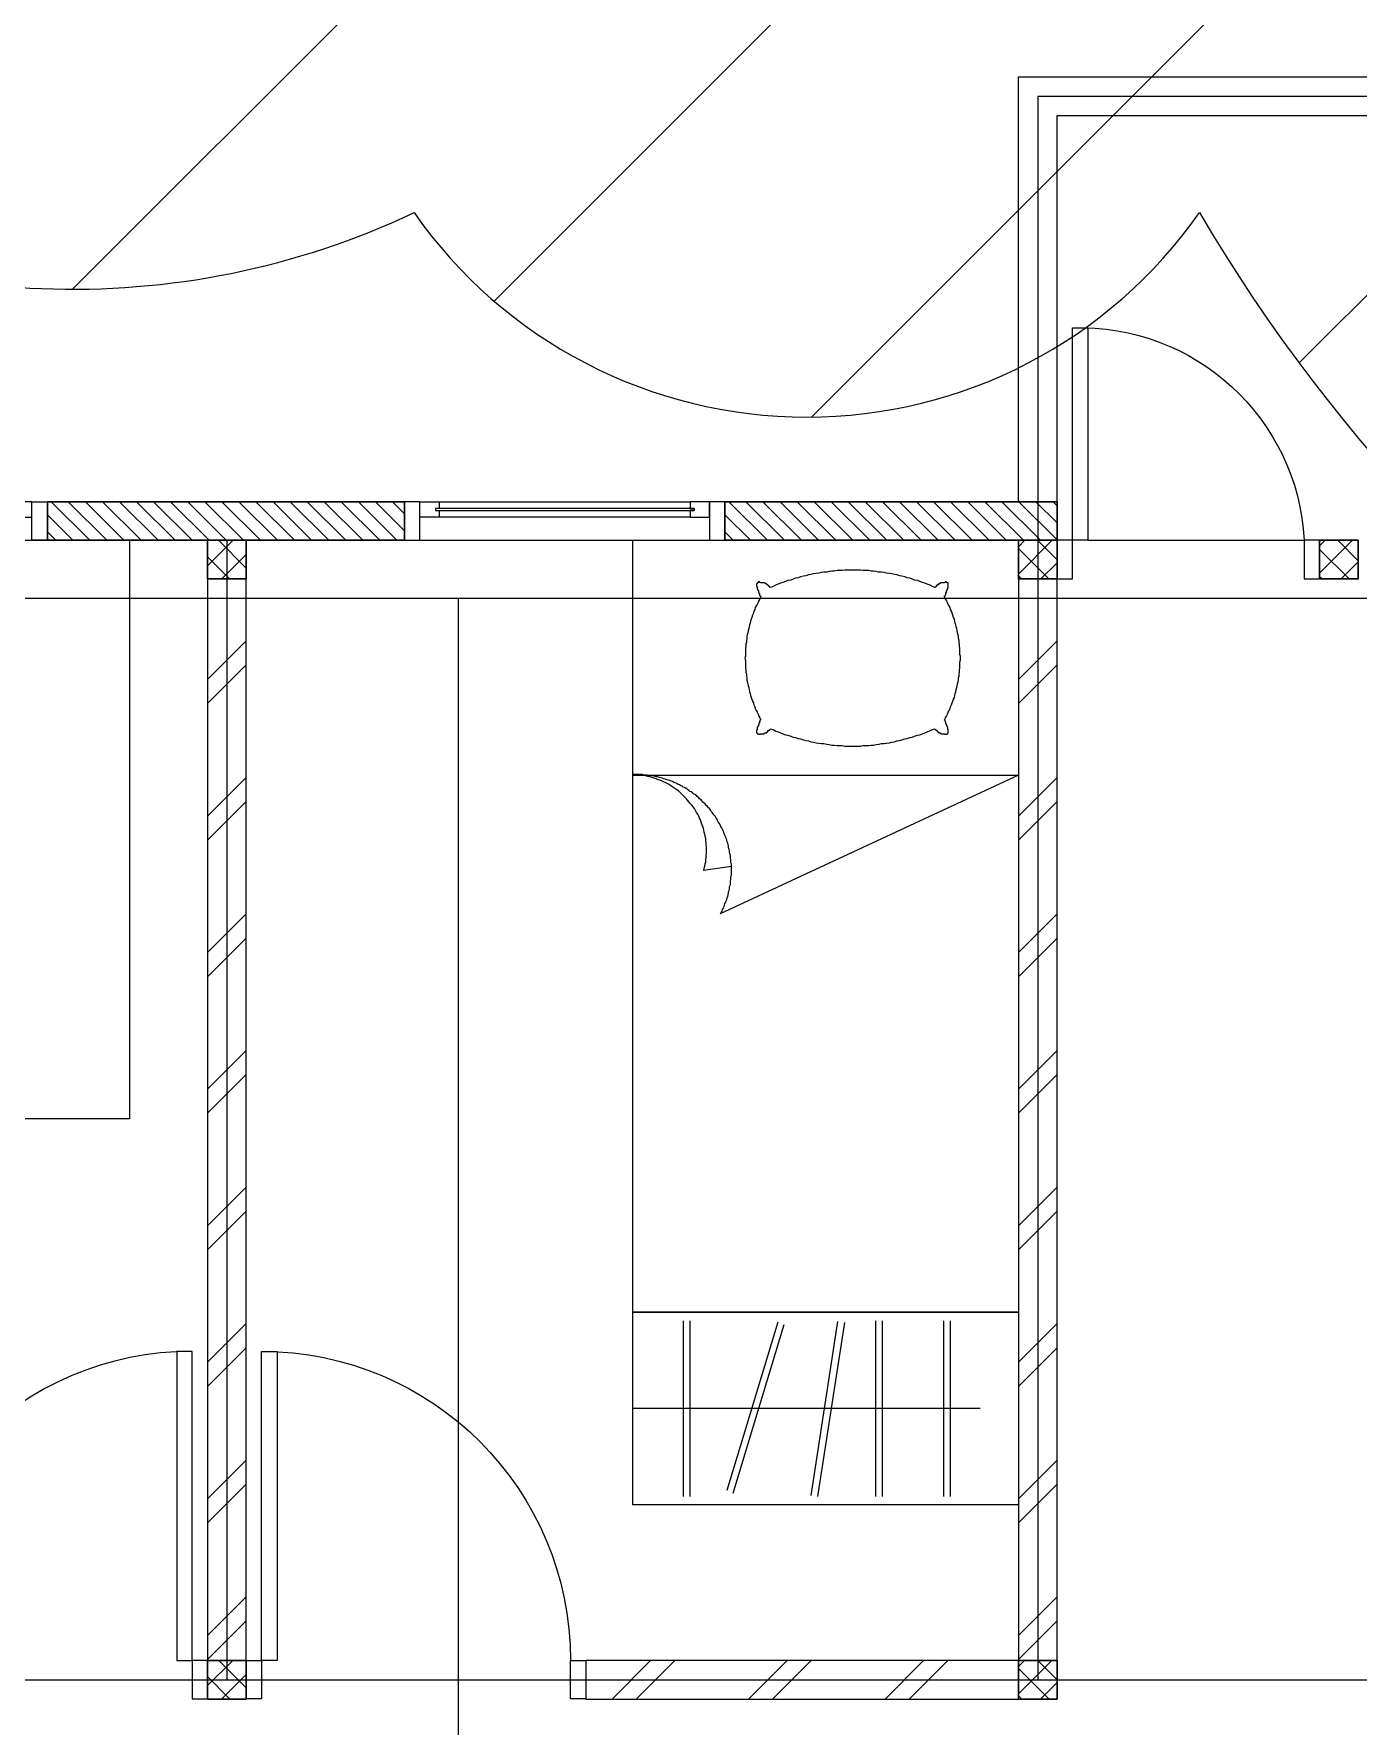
# Model space of a CAD drawing. Header units: millimetres. Extents: x -324 to 75, y -297 to 74.
# Drawn here: x -75.026 to -71.596, y 10.525 to 14.907 of the extents above; entities that cross this region are included whole.
import ezdxf

# ---------------------------------------------------------------- set-up
doc = ezdxf.new("R2010")
doc.units = ezdxf.units.MM
doc.layers.get('defpoints').update_dxf_attribs({"color": 1})
for name, color, linetype, lineweight in [('ars', 11, 'Continuous', 0), ('KOL', 1, 'Continuous', 30), ('KOLOM', 4, 'Continuous', 9), ('lan', 7, 'Continuous', 15), ('tem', 5, 'Continuous', 20)]:
    doc.layers.add(name, color=color, linetype=linetype, lineweight=lineweight)
doc.layers.add('as', color=1, linetype='Continuous', plot=False)
doc.layers.add('Kusen', color=30, linetype='Continuous')

# ---------------------------------------------------------------- blocks, each defined once
blk = doc.blocks.new('T. J1')
at = {"layer": 'Kusen'}
for p, q in [((-0.7188, 0.1), (-0.0688, 0.1)), ((0.7212, 0.1), (0.0712, 0.1)), ((-0.0688, 0.06), (-0.7188, 0.06)), ((0.0712, 0.06), (0.7212, 0.06)), ((-0.0188, 0), (-0.7688, 0)), ((0.0212, 0), (0.7712, 0))]:
    blk.add_line(p, q, dxfattribs=at)
for points in [[(-0.8088, 0), (-0.7688, 0), (-0.7688, 0.1), (-0.8088, 0.1)], [(-0.0188, 0), (0.0212, 0), (0.0212, 0.1), (-0.0188, 0.1)], [(0.8112, 0), (0.7712, 0), (0.7712, 0.1), (0.8112, 0.1)]]:
    blk.add_lwpolyline(points, close=True, dxfattribs=at)
for points in [[(-0.7188, 0.0775), (-0.7188, 0.06), (-0.7688, 0.06), (-0.7688, 0.1), (-0.7188, 0.1), (-0.7188, 0.0825), (-0.7288, 0.0825), (-0.7288, 0.0775), (-0.7188, 0.0775)], [(-0.0688, 0.0775), (-0.0688, 0.06), (-0.0188, 0.06), (-0.0188, 0.1), (-0.0688, 0.1), (-0.0688, 0.0825), (-0.0588, 0.0825), (-0.0588, 0.0775), (-0.0688, 0.0775)], [(0.0712, 0.0775), (0.0712, 0.06), (0.0212, 0.06), (0.0212, 0.1), (0.0712, 0.1), (0.0712, 0.0825), (0.0612, 0.0825), (0.0612, 0.0775), (0.0712, 0.0775)], [(0.7212, 0.0775), (0.7212, 0.06), (0.7712, 0.06), (0.7712, 0.1), (0.7212, 0.1), (0.7212, 0.0825), (0.7312, 0.0825), (0.7312, 0.0775), (0.7212, 0.0775)]]:
    blk.add_lwpolyline(points, dxfattribs=at)
at = {"layer": 'Kusen', "color": 141}
for points in [[(-0.7288, 0.0775), (-0.0588, 0.0775), (-0.0588, 0.0825), (-0.7288, 0.0825)], [(0.7312, 0.0775), (0.0612, 0.0775), (0.0612, 0.0825), (0.7312, 0.0825)]]:
    blk.add_lwpolyline(points, close=True, dxfattribs=at)
blk = doc.blocks.new('T. J2')
at = {"layer": 'Kusen'}
for p, q in [((-0.3692, 0.1), (0.2808, 0.1)), ((0.2808, 0.06), (-0.3692, 0.06)), ((-0.4192, 0), (0.3308, 0))]:
    blk.add_line(p, q, dxfattribs=at)
for points in [[(-0.4592, 0), (-0.4192, 0), (-0.4192, 0.1), (-0.4592, 0.1)], [(0.3308, 0), (0.3708, 0), (0.3708, 0.1), (0.3308, 0.1)]]:
    blk.add_lwpolyline(points, close=True, dxfattribs=at)
for points in [[(-0.3692, 0.0775), (-0.3692, 0.06), (-0.4192, 0.06), (-0.4192, 0.1), (-0.3692, 0.1), (-0.3692, 0.0825), (-0.3792, 0.0825), (-0.3792, 0.0775), (-0.3692, 0.0775)], [(0.2808, 0.0775), (0.2808, 0.06), (0.3308, 0.06), (0.3308, 0.1), (0.2808, 0.1), (0.2808, 0.0825), (0.2908, 0.0825), (0.2908, 0.0775), (0.2808, 0.0775)]]:
    blk.add_lwpolyline(points, dxfattribs=at)
at = {"layer": 'Kusen', "color": 141}
blk.add_lwpolyline([(-0.3792, 0.0775), (0.2908, 0.0775), (0.2908, 0.0825), (-0.3792, 0.0825)], close=True, dxfattribs=at)
blk = doc.blocks.new('P.80')
at = {"layer": 'Kusen'}
for points in [[(-69.8094, -74.8368), (-69.7694, -74.8368), (-69.7694, -74.0368), (-69.8094, -74.0368)], [(-70.6094, -74.9368), (-70.5694, -74.9368), (-70.5694, -74.8368), (-70.6094, -74.8368)], [(-69.7694, -74.9368), (-69.7294, -74.9368), (-69.7294, -74.8368), (-69.7694, -74.8368)]]:
    blk.add_lwpolyline(points, close=True, dxfattribs=at)
blk.add_arc((-69.7694, -74.8368), 0.8, 90, 180, dxfattribs=at)
blk = doc.blocks.new('K 10.10')
at = {"layer": 'ars'}
h = blk.add_hatch(dxfattribs=at)
h.set_pattern_fill('_USER', color=256, scale=0.05, angle=45, double=1, pattern_type=0)
h.set_pattern_definition([(45, (0, 0), (-0.035355339, 0.035355339), []), (135, (0, 0), (-0.035355339, -0.035355339), [])])
h.paths.add_polyline_path([(1560.5383, 1380.4069), (1560.6383, 1380.4069), (1560.6383, 1380.5069), (1560.5383, 1380.5069)])
at = {"layer": 'KOL'}
blk.add_lwpolyline([(1560.5383, 1380.4069), (1560.6383, 1380.4069), (1560.6383, 1380.5069), (1560.5383, 1380.5069)], close=True, dxfattribs=at)
blk = doc.blocks.new('P.60')
at = {"layer": 'Kusen'}
for points in [[(1472.8348, 997.5354), (1472.8748, 997.5354), (1472.8748, 997.4354), (1472.8348, 997.4354)], [(1473.4748, 997.5354), (1473.5148, 997.5354), (1473.5148, 997.4354), (1473.4748, 997.4354)], [(1472.8748, 996.8854), (1472.9148, 996.8854), (1472.9148, 997.4354), (1472.8748, 997.4354)]]:
    blk.add_lwpolyline(points, close=True, dxfattribs=at)
blk.add_arc((1472.8948, 997.4658), 0.5808, 268.0266, 356.9943, dxfattribs=at)
blk = doc.blocks.new('BED2')
blk.add_lwpolyline([(-0.4994, 1.9988), (0.4994, 1.9988), (0.4994, 0), (-0.4994, 0)], close=True)
for points in [[(0.4994, 1.9988), (0.4994, 0)], [(-0.1435, 1.8765), (-0.1435, 1.8765), (-0.1435, 1.8765), (-0.1447, 1.8765), (-0.1447, 1.8777), (-0.1447, 1.8789), (-0.1471, 1.8789), (-0.1471, 1.8814), (-0.1495, 1.8814), (-0.1495, 1.8826), (-0.1495, 1.8826), (-0.1495, 1.8838), (-0.1519, 1.8838), (-0.1519, 1.8862), (-0.1556, 1.8862), (-0.1556, 1.8874), (-0.158, 1.8874), (-0.158, 1.8886), (-0.1592, 1.8886), (-0.1592, 1.8886), (-0.1689, 1.8886), (-0.1689, 1.8898), (-0.1701, 1.8898), (-0.1701, 1.891), (-0.1737, 1.891), (-0.1737, 1.8898), (-0.1737, 1.8898), (-0.1737, 1.8886), (-0.1774, 1.8886), (-0.1774, 1.8886), (-0.1774, 1.8886), (-0.1774, 1.8862), (-0.1786, 1.8862), (-0.1786, 1.8789), (-0.1774, 1.8789), (-0.1774, 1.8765), (-0.1774, 1.8765), (-0.1774, 1.8729), (-0.1762, 1.8729), (-0.1762, 1.8705), (-0.1749, 1.8705), (-0.1749, 1.868), (-0.1737, 1.868), (-0.1737, 1.8668), (-0.1737, 1.8668), (-0.1737, 1.8632), (-0.1725, 1.8632), (-0.1725, 1.8608), (-0.1713, 1.8608), (-0.1713, 1.8571), (-0.1713, 1.8571), (-0.1713, 1.8559), (-0.1701, 1.8559), (-0.1701, 1.8547), (-0.1689, 1.8547), (-0.1689, 1.8523), (-0.1677, 1.8523)], [(0.2827, 1.8765), (0.2766, 1.8789), (0.2706, 1.8826), (0.2633, 1.885), (0.2573, 1.8874), (0.2512, 1.8898), (0.2439, 1.8923), (0.2379, 1.8947), (0.2306, 1.8959), (0.2246, 1.8983), (0.2185, 1.9007), (0.2113, 1.9019), (0.2052, 1.9044), (0.1979, 1.9056), (0.1919, 1.9068), (0.1846, 1.9092), (0.1786, 1.9104), (0.1713, 1.9116), (0.1653, 1.9128), (0.158, 1.914), (0.1519, 1.9153), (0.1447, 1.9165), (0.1374, 1.9165), (0.1314, 1.9177), (0.1241, 1.9189), (0.118, 1.9189), (0.1108, 1.9201), (0.1047, 1.9201), (0.0975, 1.9201), (0.0902, 1.9213), (0.0841, 1.9213), (0.0769, 1.9213), (0.0708, 1.9213), (0.0636, 1.9213), (0.0563, 1.9213), (0.0502, 1.9213), (0.043, 1.9201), (0.0369, 1.9201), (0.0297, 1.9201), (0.0224, 1.9189), (0.0163, 1.9189), (0.0091, 1.9177), (0.003, 1.9165), (-0.0042, 1.9165), (-0.0115, 1.9153), (-0.0176, 1.914), (-0.0248, 1.9128), (-0.0309, 1.9116), (-0.0381, 1.9104), (-0.0442, 1.9092), (-0.0515, 1.9068), (-0.0575, 1.9056), (-0.0648, 1.9044), (-0.0708, 1.9019), (-0.0781, 1.9007), (-0.0841, 1.8983), (-0.0902, 1.8959), (-0.0975, 1.8947), (-0.1035, 1.8923), (-0.1108, 1.8898), (-0.1168, 1.8874), (-0.1229, 1.885), (-0.1301, 1.8826), (-0.1362, 1.8789), (-0.1423, 1.8765)], [(0.3081, 1.8523), (0.3081, 1.8523), (0.3081, 1.8547), (0.3093, 1.8547), (0.3093, 1.8559), (0.3105, 1.8559), (0.3105, 1.8571), (0.3117, 1.8571), (0.3117, 1.8608), (0.3117, 1.8608), (0.3117, 1.8632), (0.313, 1.8632), (0.313, 1.8668), (0.3142, 1.8668), (0.3142, 1.868), (0.3142, 1.868), (0.3142, 1.8705), (0.3154, 1.8705), (0.3154, 1.8729), (0.3166, 1.8729), (0.3166, 1.8765), (0.3178, 1.8765), (0.3178, 1.8789), (0.3178, 1.8789), (0.3178, 1.8862), (0.3178, 1.8862), (0.3178, 1.8886), (0.3166, 1.8886), (0.3166, 1.8886), (0.3142, 1.8886), (0.3142, 1.8898), (0.313, 1.8898), (0.313, 1.891), (0.3093, 1.891), (0.3093, 1.8898), (0.3081, 1.8898), (0.3081, 1.8886), (0.2996, 1.8886), (0.2996, 1.8886), (0.2972, 1.8886), (0.2972, 1.8874), (0.296, 1.8874), (0.296, 1.8862), (0.2924, 1.8862), (0.2924, 1.8838), (0.29, 1.8838), (0.29, 1.8826), (0.2887, 1.8826), (0.2887, 1.8814), (0.2863, 1.8814), (0.2863, 1.8789), (0.2851, 1.8789), (0.2851, 1.8777), (0.2839, 1.8777), (0.2839, 1.8765), (0.2839, 1.8765), (0.2839, 1.8765), (0.2827, 1.8765)], [(-0.1677, 1.8523), (-0.1701, 1.8475), (-0.1725, 1.8426), (-0.1749, 1.8378), (-0.1774, 1.8329), (-0.1798, 1.8293), (-0.1822, 1.8245), (-0.1834, 1.8196), (-0.1858, 1.8148), (-0.187, 1.8099), (-0.1895, 1.8051), (-0.1907, 1.799), (-0.1931, 1.7942), (-0.1943, 1.7893), (-0.1955, 1.7845), (-0.1967, 1.7797), (-0.1979, 1.7748), (-0.1992, 1.77), (-0.2004, 1.7651), (-0.2016, 1.7591), (-0.2028, 1.7542), (-0.204, 1.7494), (-0.204, 1.7446), (-0.2052, 1.7397), (-0.2052, 1.7349), (-0.2064, 1.7288), (-0.2064, 1.724), (-0.2076, 1.7191), (-0.2076, 1.7143), (-0.2076, 1.7082), (-0.2076, 1.7034), (-0.2076, 1.6985), (-0.2088, 1.6937), (-0.2076, 1.6877), (-0.2076, 1.6828), (-0.2076, 1.678), (-0.2076, 1.6731), (-0.2076, 1.6683), (-0.2064, 1.6622), (-0.2064, 1.6574), (-0.2052, 1.6525), (-0.2052, 1.6477), (-0.204, 1.6429), (-0.204, 1.6368), (-0.2028, 1.632), (-0.2016, 1.6271), (-0.2004, 1.6223), (-0.1992, 1.6174), (-0.1979, 1.6126), (-0.1967, 1.6065), (-0.1955, 1.6017), (-0.1943, 1.5969), (-0.1931, 1.592), (-0.1907, 1.5872), (-0.1895, 1.5823), (-0.187, 1.5775), (-0.1858, 1.5726), (-0.1834, 1.5678), (-0.1822, 1.563), (-0.1798, 1.5581), (-0.1774, 1.5533), (-0.1749, 1.5484), (-0.1725, 1.5436), (-0.1701, 1.5387), (-0.1677, 1.5339)], [(0.3081, 1.5339), (0.3105, 1.5387), (0.313, 1.5436), (0.3154, 1.5484), (0.3178, 1.5533), (0.3202, 1.5581), (0.3226, 1.563), (0.3238, 1.5678), (0.3263, 1.5726), (0.3275, 1.5775), (0.3299, 1.5823), (0.3311, 1.5872), (0.3335, 1.592), (0.3347, 1.5969), (0.336, 1.6017), (0.3372, 1.6065), (0.3384, 1.6126), (0.3396, 1.6174), (0.3408, 1.6223), (0.342, 1.6271), (0.3432, 1.632), (0.3444, 1.6368), (0.3444, 1.6429), (0.3456, 1.6477), (0.3456, 1.6525), (0.3469, 1.6574), (0.3469, 1.6622), (0.3481, 1.6683), (0.3481, 1.6731), (0.3481, 1.678), (0.3481, 1.6828), (0.3493, 1.6889), (0.3493, 1.6937), (0.3493, 1.6985), (0.3481, 1.7034), (0.3481, 1.7082), (0.3481, 1.7143), (0.3481, 1.7191), (0.3469, 1.724), (0.3469, 1.7288), (0.3456, 1.7349), (0.3456, 1.7397), (0.3444, 1.7446), (0.3444, 1.7494), (0.3432, 1.7542), (0.342, 1.7591), (0.3408, 1.7651), (0.3396, 1.77), (0.3384, 1.7748), (0.3372, 1.7797), (0.336, 1.7845), (0.3347, 1.7893), (0.3335, 1.7942), (0.3311, 1.799), (0.3299, 1.8051), (0.3275, 1.8099), (0.3263, 1.8148), (0.3238, 1.8196), (0.3226, 1.8245), (0.3202, 1.8293), (0.3178, 1.8329), (0.3154, 1.8378), (0.313, 1.8426), (0.3105, 1.8475), (0.3081, 1.8523)], [(-0.1677, 1.5339), (-0.1689, 1.5339), (-0.1689, 1.5327), (-0.1701, 1.5327), (-0.1701, 1.5303), (-0.1713, 1.5303), (-0.1713, 1.5278), (-0.1713, 1.5278), (-0.1713, 1.5254), (-0.1725, 1.5254), (-0.1725, 1.523), (-0.1737, 1.523), (-0.1737, 1.5206), (-0.1737, 1.5206), (-0.1737, 1.5182), (-0.1749, 1.5182), (-0.1749, 1.5169), (-0.1762, 1.5169), (-0.1762, 1.5145), (-0.1774, 1.5145), (-0.1774, 1.5097), (-0.1774, 1.5097), (-0.1774, 1.5073), (-0.1786, 1.5073), (-0.1786, 1.5), (-0.1774, 1.5), (-0.1774, 1.4988), (-0.1774, 1.4988), (-0.1774, 1.4976), (-0.1737, 1.4976), (-0.1737, 1.4964), (-0.1737, 1.4964), (-0.1737, 1.4964), (-0.1701, 1.4964), (-0.1701, 1.4964), (-0.1689, 1.4964), (-0.1689, 1.4976), (-0.1592, 1.4976), (-0.1592, 1.4988), (-0.158, 1.4988), (-0.158, 1.5), (-0.1556, 1.5), (-0.1556, 1.5), (-0.1519, 1.5), (-0.1519, 1.5024), (-0.1495, 1.5024), (-0.1495, 1.5048), (-0.1495, 1.5048), (-0.1495, 1.5061), (-0.1471, 1.5061), (-0.1471, 1.5073), (-0.1447, 1.5073), (-0.1447, 1.5085), (-0.1447, 1.5085), (-0.1435, 1.5085), (-0.1435, 1.5097), (-0.1435, 1.5097)], [(0.2839, 1.5097), (0.2839, 1.5085), (0.2839, 1.5085), (0.2839, 1.5085), (0.2851, 1.5085), (0.2851, 1.5073), (0.2863, 1.5073), (0.2863, 1.5061), (0.2887, 1.5061), (0.2887, 1.5048), (0.29, 1.5048), (0.29, 1.5024), (0.2924, 1.5024), (0.2924, 1.5), (0.296, 1.5), (0.296, 1.5), (0.2972, 1.5), (0.2972, 1.4988), (0.2996, 1.4988), (0.2996, 1.4976), (0.3081, 1.4976), (0.3081, 1.4964), (0.3093, 1.4964), (0.3093, 1.4964), (0.313, 1.4964), (0.313, 1.4964), (0.3142, 1.4964), (0.3142, 1.4976), (0.3166, 1.4976), (0.3166, 1.4988), (0.3178, 1.4988), (0.3178, 1.5), (0.3178, 1.5), (0.3178, 1.5073), (0.3178, 1.5073), (0.3178, 1.5097), (0.3166, 1.5097), (0.3166, 1.5145), (0.3154, 1.5145), (0.3154, 1.5169), (0.3142, 1.5169), (0.3142, 1.5182), (0.3142, 1.5182), (0.3142, 1.5206), (0.313, 1.5206), (0.313, 1.523), (0.3117, 1.523), (0.3117, 1.5254), (0.3117, 1.5254), (0.3117, 1.5278), (0.3105, 1.5278), (0.3105, 1.5303), (0.3093, 1.5303), (0.3093, 1.5327), (0.3081, 1.5327), (0.3081, 1.5339), (0.3081, 1.5339)], [(-0.1423, 1.5109), (-0.1362, 1.5085), (-0.1289, 1.5048), (-0.1229, 1.5024), (-0.1168, 1.5), (-0.1108, 1.4976), (-0.1035, 1.4952), (-0.0975, 1.4939), (-0.0902, 1.4915), (-0.0841, 1.4891), (-0.0781, 1.4879), (-0.0708, 1.4855), (-0.0648, 1.4843), (-0.0575, 1.4818), (-0.0515, 1.4806), (-0.0442, 1.4794), (-0.0381, 1.477), (-0.0309, 1.4758), (-0.0248, 1.4746), (-0.0176, 1.4734), (-0.0115, 1.4722), (-0.0042, 1.4722), (0.003, 1.4709), (0.0091, 1.4697), (0.0163, 1.4685), (0.0224, 1.4685), (0.0297, 1.4673), (0.0369, 1.4673), (0.043, 1.4673), (0.0502, 1.4661), (0.0563, 1.4661), (0.0636, 1.4661), (0.0708, 1.4661), (0.0769, 1.4661), (0.0841, 1.4661), (0.0902, 1.4661), (0.0975, 1.4673), (0.1047, 1.4673), (0.1108, 1.4673), (0.118, 1.4685), (0.1241, 1.4685), (0.1314, 1.4697), (0.1386, 1.4709), (0.1447, 1.4722), (0.1519, 1.4722), (0.158, 1.4734), (0.1653, 1.4746), (0.1713, 1.4758), (0.1786, 1.477), (0.1846, 1.4794), (0.1919, 1.4806), (0.1979, 1.4818), (0.2052, 1.4843), (0.2113, 1.4855), (0.2185, 1.4879), (0.2246, 1.4891), (0.2306, 1.4915), (0.2379, 1.4939), (0.2439, 1.4952), (0.2512, 1.4976), (0.2573, 1.5), (0.2633, 1.5024), (0.2706, 1.5061), (0.2766, 1.5085), (0.2827, 1.5109)], [(0.2827, 1.5097), (0.2839, 1.5097)], [(-0.3154, 1.1441), (-0.3142, 1.1501), (-0.313, 1.155), (-0.3117, 1.161), (-0.3105, 1.1659), (-0.3105, 1.1719), (-0.3093, 1.1768), (-0.3093, 1.1828), (-0.3081, 1.1877), (-0.3081, 1.1937), (-0.3081, 1.1998), (-0.3081, 1.2046), (-0.3093, 1.2107), (-0.3093, 1.2155), (-0.3105, 1.2215), (-0.3105, 1.2264), (-0.3117, 1.2324), (-0.313, 1.2373), (-0.3142, 1.2433), (-0.3154, 1.2482), (-0.3166, 1.253), (-0.319, 1.2591), (-0.3202, 1.2639), (-0.3226, 1.2688), (-0.3238, 1.2748), (-0.3263, 1.2797), (-0.3287, 1.2845), (-0.3311, 1.2893), (-0.3347, 1.2942), (-0.3372, 1.299), (-0.3396, 1.3039), (-0.3432, 1.3087), (-0.3469, 1.3136), (-0.3505, 1.3172), (-0.3541, 1.322), (-0.3577, 1.3257), (-0.3614, 1.3305), (-0.365, 1.3341), (-0.3686, 1.3378), (-0.3735, 1.3426), (-0.3771, 1.3462), (-0.3808, 1.3499), (-0.3856, 1.3523), (-0.3904, 1.3559), (-0.3953, 1.3596), (-0.3989, 1.362), (-0.4038, 1.3644), (-0.4086, 1.368), (-0.4134, 1.3705), (-0.4183, 1.3729), (-0.4231, 1.3753), (-0.4292, 1.3777), (-0.434, 1.3789), (-0.4389, 1.3814), (-0.4437, 1.3826), (-0.4498, 1.385), (-0.4546, 1.3862), (-0.4607, 1.3874), (-0.4655, 1.3886), (-0.4715, 1.3898), (-0.4764, 1.3898), (-0.4824, 1.391), (-0.4873, 1.391), (-0.4933, 1.3923), (-0.4994, 1.3923)], [(-0.2718, 1.0315), (-0.2706, 1.0351), (-0.2682, 1.0387), (-0.2669, 1.0424), (-0.2645, 1.046), (-0.2633, 1.0496), (-0.2621, 1.0533), (-0.2609, 1.0581), (-0.2585, 1.0617), (-0.2573, 1.0654), (-0.2561, 1.069), (-0.2548, 1.0726), (-0.2536, 1.0763), (-0.2524, 1.0811), (-0.2512, 1.0847), (-0.2512, 1.0884), (-0.25, 1.092), (-0.2488, 1.0956), (-0.2488, 1.1005), (-0.2476, 1.1041), (-0.2464, 1.1077), (-0.2464, 1.1114), (-0.2464, 1.1162), (-0.2452, 1.1199), (-0.2452, 1.1235), (-0.2452, 1.1283), (-0.2439, 1.132), (-0.2439, 1.1356), (-0.2439, 1.1392), (-0.2439, 1.1441), (-0.2439, 1.1477), (-0.2439, 1.1513), (-0.2439, 1.1562), (-0.2439, 1.1598), (-0.2452, 1.1634), (-0.2452, 1.1671), (-0.2452, 1.1719), (-0.2464, 1.1755), (-0.2464, 1.1792), (-0.2464, 1.1828), (-0.2476, 1.1877), (-0.2488, 1.1913), (-0.2488, 1.1949), (-0.25, 1.1985), (-0.2512, 1.2034), (-0.2512, 1.207), (-0.2524, 1.2107), (-0.2536, 1.2143), (-0.2548, 1.2179), (-0.2561, 1.2228), (-0.2573, 1.2264), (-0.2585, 1.23), (-0.2597, 1.2337), (-0.2621, 1.2373), (-0.2633, 1.2409), (-0.2645, 1.2446), (-0.2657, 1.2482), (-0.2682, 1.2518), (-0.2694, 1.2554), (-0.2718, 1.2591), (-0.273, 1.2627), (-0.2754, 1.2663), (-0.2778, 1.27), (-0.2803, 1.2736), (-0.2815, 1.2772), (-0.2839, 1.2809), (-0.2863, 1.2845), (-0.2887, 1.2869), (-0.2912, 1.2906), (-0.2936, 1.2942), (-0.296, 1.2966), (-0.2984, 1.3002), (-0.3008, 1.3039), (-0.3033, 1.3063), (-0.3057, 1.3099), (-0.3093, 1.3123), (-0.3117, 1.316), (-0.3142, 1.3184), (-0.3178, 1.3208), (-0.3202, 1.3245), (-0.3226, 1.3269), (-0.3263, 1.3293), (-0.3287, 1.3317), (-0.3323, 1.3354), (-0.3347, 1.3378), (-0.3384, 1.3402), (-0.342, 1.3426), (-0.3444, 1.345), (-0.3481, 1.3475), (-0.3517, 1.3487), (-0.3541, 1.3511), (-0.3577, 1.3535), (-0.3614, 1.3559), (-0.365, 1.3584), (-0.3686, 1.3596), (-0.3711, 1.362), (-0.3747, 1.3632), (-0.3783, 1.3656), (-0.382, 1.3668), (-0.3856, 1.3692), (-0.3892, 1.3705), (-0.3929, 1.3717), (-0.3965, 1.3741), (-0.4001, 1.3753), (-0.4038, 1.3765), (-0.4074, 1.3777), (-0.411, 1.3789), (-0.4159, 1.3801), (-0.4195, 1.3814), (-0.4231, 1.3826), (-0.4268, 1.3838), (-0.4304, 1.385), (-0.4352, 1.3862), (-0.4389, 1.3862), (-0.4425, 1.3874), (-0.4461, 1.3886), (-0.451, 1.3886), (-0.4546, 1.3898), (-0.4582, 1.3898), (-0.4619, 1.391), (-0.4667, 1.391), (-0.4703, 1.391), (-0.474, 1.3923), (-0.4788, 1.3923), (-0.4824, 1.3923), (-0.4873, 1.3923), (-0.4909, 1.3923), (-0.4946, 1.3923), (-0.4994, 1.3923)], [(-0.4994, 1.391), (0.4994, 1.391)], [(0.4994, 1.391), (-0.273, 1.0315)], [(-0.2439, 1.1538), (-0.3166, 1.1441)], [(-0.4994, 0), (0.4994, 0)], [(0.4994, -0.4988), (-0.4994, -0.4988), (-0.4994, 0), (0.4994, 0), (0.4994, -0.4988)], [(-0.3686, -0.0218), (-0.3686, -0.477)], [(-0.3505, -0.477), (-0.3505, -0.0218)], [(-0.1241, -0.0254), (-0.2561, -0.4613)], [(-0.2391, -0.4685), (-0.1071, -0.0315)], [(0.0309, -0.0242), (-0.0381, -0.4746)], [(-0.02, -0.477), (0.0502, -0.0266)], [(0.1289, -0.0218), (0.1289, -0.477)], [(0.1471, -0.477), (0.1471, -0.0218)], [(0.3057, -0.0218), (0.3057, -0.477)], [(0.3238, -0.477), (0.3238, -0.0218)], [(0.4001, -0.2494), (-0.4994, -0.2494)]]:
    blk.add_lwpolyline(points)
blk = doc.blocks.new('BED1')
at = {"color": 0, "linetype": 'Continuous'}
for points in [[(1.9976, 0), (1.9976, 1.4976), (0, 1.4976), (0, 0), (1.9976, 0)], [(1.5484, 1.0993), (1.1489, 1.0993), (1.1489, 1.4976), (1.5484, 1.0993)], [(1.9346, 1.3656), (1.9443, 1.2458), (1.9467, 1.1259), (1.9467, 1.0061), (1.9443, 0.8862), (1.9346, 0.7663), (1.707, 0.7809), (1.586, 0.7663), (1.6017, 1.1404), (1.586, 1.3656), (1.8717, 1.3426), (1.9346, 1.3656)], [(1.4492, 1.0993), (1.4492, 0)], [(1.5484, 1.0993), (1.5484, 0)], [(1.9298, 0.1235), (1.7724, 0.138), (1.5799, 0.1235), (1.5981, 0.2833), (1.5799, 0.7228), (1.6634, 0.7094), (1.9298, 0.7228)], [(1.9298, 0.1235), (1.931, 0.1332), (1.9322, 0.1429), (1.9334, 0.1513), (1.9346, 0.161), (1.9346, 0.1707), (1.9358, 0.1804), (1.937, 0.1889), (1.9383, 0.1985), (1.9383, 0.2082), (1.9395, 0.2179), (1.9407, 0.2264), (1.9407, 0.2361), (1.9419, 0.2458), (1.9419, 0.2542), (1.9431, 0.2639), (1.9431, 0.2736), (1.9443, 0.2833), (1.9443, 0.2918), (1.9455, 0.3015), (1.9455, 0.3111), (1.9455, 0.3208), (1.9467, 0.3293), (1.9467, 0.339), (1.9467, 0.3487), (1.9467, 0.3584), (1.9479, 0.3668), (1.9479, 0.3765), (1.9479, 0.3862), (1.9479, 0.3959), (1.9479, 0.4044), (1.9479, 0.414), (1.9479, 0.4237), (1.9479, 0.4334), (1.9479, 0.4419), (1.9479, 0.4516), (1.9479, 0.4613), (1.9479, 0.4709), (1.9479, 0.4794), (1.9467, 0.4891), (1.9467, 0.4988), (1.9467, 0.5085), (1.9467, 0.5169), (1.9455, 0.5266), (1.9455, 0.5363), (1.9455, 0.546), (1.9443, 0.5545), (1.9443, 0.5642), (1.9431, 0.5738), (1.9431, 0.5835), (1.9419, 0.592), (1.9419, 0.6017), (1.9407, 0.6114), (1.9407, 0.6199), (1.9395, 0.6295), (1.9383, 0.6392), (1.9383, 0.6489), (1.937, 0.6574), (1.9358, 0.6671), (1.9346, 0.6768), (1.9346, 0.6864), (1.9334, 0.6949), (1.9322, 0.7046), (1.931, 0.7143), (1.9298, 0.7228)]]:
    blk.add_lwpolyline(points, dxfattribs=at)
blk = doc.blocks.new('A-2')
at = {"layer": 'ars'}
h = blk.add_hatch(dxfattribs=at)
h.set_pattern_fill('ANSI31', color=256, scale=0.25, angle=180, style=0)
h.set_pattern_definition([(135, (-480.71158, -325.731844), (0.0220970869, 0.0220970869), [])])
h.paths.add_polyline_path([(8.6022, 14.3677), (9.5272, 14.3677), (9.5272, 14.4677), (8.6022, 14.4677)])
h = blk.add_hatch(dxfattribs=at)
h.set_pattern_fill('ANSI31', color=256, scale=0.25, angle=180, style=0)
h.set_pattern_definition([(135, (-478.95658, -325.731844), (0.0220970869, 0.0220970869), [])])
h.paths.add_polyline_path([(10.3572, 14.3677), (11.2172, 14.3677), (11.2172, 14.4677), (10.3572, 14.4677)])
h = blk.add_hatch(dxfattribs=at)
h.set_pattern_fill('TEMBOK', color=256, scale=0.25)
h.set_pattern_definition([(45, (43.49994, 0.1431), (-0.1767767, 0.1767767), []), (45, (43.56244, 0.1431), (-0.1767767, 0.1767767), [])])
h.paths.add_polyline_path([(9.1172, 11.4677), (9.0172, 11.4677), (9.0172, 14.2677), (9.1172, 14.2677)])
h = blk.add_hatch(dxfattribs=at)
h.set_pattern_fill('TEMBOK', color=256, scale=0.25)
h.set_pattern_definition([(45, (45.59994, 0.1431), (-0.1767767, 0.1767767), []), (45, (45.66244, 0.1431), (-0.1767767, 0.1767767), [])])
h.paths.add_polyline_path([(11.2172, 11.4677), (11.1172, 11.4677), (11.1172, 14.2677), (11.2172, 14.2677)])
h = blk.add_hatch(dxfattribs=at)
h.set_pattern_fill('TEMBOK', color=256, scale=0.25)
h.set_pattern_definition([(45, (46.47994, 0.1431), (-0.1767767, 0.1767767), []), (45, (46.54244, 0.1431), (-0.1767767, 0.1767767), [])])
h.paths.add_polyline_path([(9.9972, 11.3677), (11.1172, 11.3677), (11.1172, 11.4677), (9.9972, 11.4677)])
at = {"layer": 'as'}
for p, q in [((11.1672, 15.5177), (11.1672, 11.4177)), ((11.1672, 15.5177), (12.7672, 15.5177)), ((9.0672, 14.3677), (9.0672, 11.4177)), ((-36.8328, 14.2177), (37.5672, 14.2177)), ((9.6672, 1.1177), (9.6672, 14.2177)), ((6.5672, 11.4177), (12.7672, 11.4177))]:
    blk.add_line(p, q, dxfattribs=at)
at = {"layer": 'KOL'}
for points in [[(8.6022, 14.3677), (9.5272, 14.3677), (9.5272, 14.4677), (8.6022, 14.4677)], [(10.3572, 14.3677), (11.2172, 14.3677), (11.2172, 14.4677), (10.3572, 14.4677)]]:
    blk.add_lwpolyline(points, close=True, dxfattribs=at)
at = {"layer": 'lan'}
for p, q in [((11.1172, 14.4677), (11.1172, 15.5677)), ((11.1172, 15.5677), (12.8172, 15.5677)), ((11.2172, 14.4677), (11.2172, 15.4677)), ((11.2172, 15.4677), (12.7172, 15.4677)), ((11.2972, 14.3677), (11.8572, 14.3677))]:
    blk.add_line(p, q, dxfattribs=at)
at = {"layer": 'tem'}
for points in [[(9.0172, 11.4677), (9.1172, 11.4677), (9.1172, 14.2677), (9.0172, 14.2677)], [(11.1172, 11.4677), (11.2172, 11.4677), (11.2172, 14.2677), (11.1172, 14.2677)], [(11.1172, 11.4677), (9.9972, 11.4677), (9.9972, 11.3677), (11.1172, 11.3677)]]:
    blk.add_lwpolyline(points, close=True, dxfattribs=at)
at = {"layer": 'ars', "xscale": -1}
blk.add_blockref('BED1', (8.8147, 12.8702), dxfattribs=at)
at = {"layer": 'ars'}
blk.add_blockref('BED2', (10.6178, 12.369), dxfattribs=at)
at = {"layer": 'KOLOM', "extrusion": (0, 0, -1), "xscale": -1, "zscale": -1, "rotation": 180}
for p in [(-1569.6555, 1394.7746), (-1571.7555, 1394.7746), (-1572.5355, 1394.7746), (-1569.6555, 1391.8746), (-1571.7555, 1391.8746)]:
    blk.add_blockref('K 10.10', p, dxfattribs=at)
at = {"layer": 'Kusen', "xscale": -1, "rotation": 180}
blk.add_blockref('P.60', (-1461.6176, 1011.8031), dxfattribs=at)
at = {"layer": 'Kusen'}
for name, p in [('T. J1', (7.791, 14.3677)), ('T. J2', (9.9864, 14.3677)), ('P.80', (78.7465, 86.3046))]:
    blk.add_blockref(name, p, dxfattribs=at)
at = {"layer": 'Kusen', "xscale": -1}
blk.add_blockref('P.80', (-60.6122, 86.3046), dxfattribs=at)

msp = doc.modelspace()

# ---------------------------------------------------------------- hatches: boundary and pattern name
at = {"layer": 'defpoints'}
h = msp.add_hatch(dxfattribs=at)
h.set_pattern_fill('ANSI31', color=2, scale=0.25, style=0)
h.set_pattern_definition([(45, (47.398, -23.9525), (-0.561266, 0.561266), [])])
edge = h.paths.add_edge_path()
edge.add_arc((-75.606, 17.353), 1.8475, 111.5995, 221.5995)
edge.add_arc((-74.9254, 16.3167), 2.0709, 185.2704, 295.2704)
edge.add_arc((-73.0243, 15.1562), 1.2417, 215, 325)
edge.add_arc((-68.3035, 16.6194), 4.2953, 210.4289, 320.4289)
edge.add_arc((-62.9023, 14.9289), 2.3373, 206.5782, 316.5782)
edge.add_arc((-58.3287, 15.3362), 3.5109, 215, 325)
edge.add_arc((-53.9797, 14.3538), 1.7983, 215, 325)
edge.add_arc((-50.4969, 14.7818), 2.4837, 215.9871, 325.9871)
edge.add_arc((-47.7647, 14.073), 0.9574, 225.2986, 335.2986)
edge.add_arc((-46.4705, 14.3357), 0.7871, 237.3676, 347.3676)
edge.add_arc((-44.8501, 15.335), 1.4487, 233.9595, 343.9595)
edge.add_arc((-43.5804, 15.6324), 0.7084, 279.9695, 389.9695)
edge.add_arc((-43.0752, 17.6341), 1.6514, 273.7659, 383.7659)
edge.add_arc((-44.9973, 17.3059), 3.5743, 16.1419, 126.1419)
edge.add_arc((-49.4974, 18.3086), 3.0448, 38.2225, 148.2225)
edge.add_arc((-54.8916, 17.9473), 3.4253, 35, 145)
edge.add_arc((-61.3239, 17.4772), 4.3681, 33.8774, 143.8774)
edge.add_arc((-70.2256, 15.5585), 7.0047, 39.90604, 149.90604)

# ---------------------------------------------------------------- linework, layer by layer
at = {"layer": 'defpoints', "color": 2}
msp.add_lwpolyline([(-76.2861, 19.0708, 0.520567), (-76.9875, 16.1265, 0.520567), (-74.0414, 14.444, 0.520567), (-72.0072, 14.444, 0.520567), (-64.9926, 13.8832, 0.520567), (-61.2047, 13.3224, 0.520567), (-55.4527, 13.3224, 0.520567), (-52.5066, 13.3224, 0.520567), (-48.4381, 13.3925, 0.520567), (-46.8949, 13.6729, 0.520567), (-45.7024, 14.1636, 0.520567), (-43.4578, 14.9347, 0.520567), (-42.9668, 15.9863, 0.520567), (-41.5638, 18.2997, 0.520567), (-47.1054, 20.1924, 0.520567), (-52.0857, 19.912, 0.520567), (-57.6974, 19.912, 0.520567), (-64.8523, 20.0522, 0.520567)], format="xyb", close=True, dxfattribs=at)

# ---------------------------------------------------------------- block references
msp.add_blockref('A-2', (-83.5933, -0.772))

doc.saveas('drawing.dxf')
